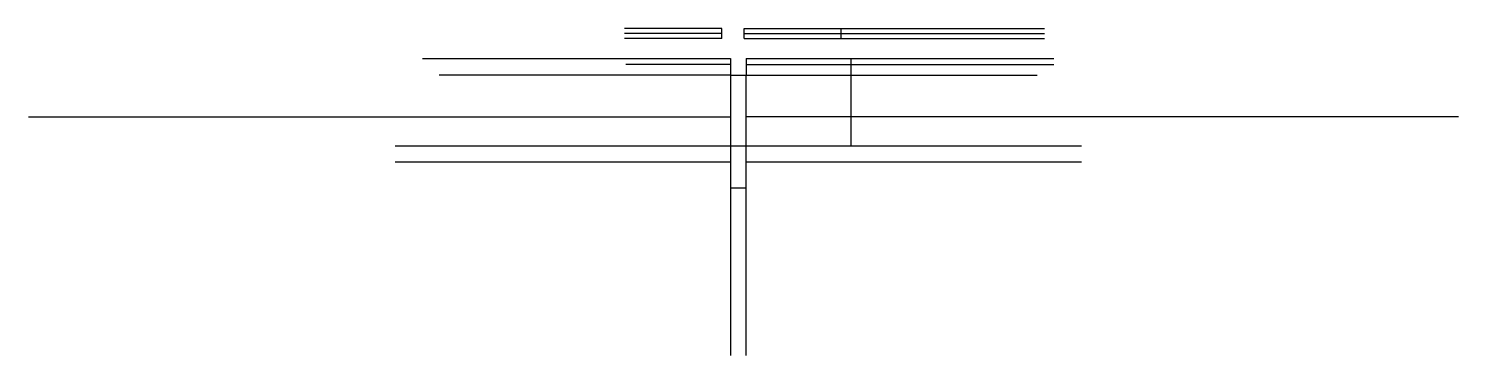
# Model space of a CAD drawing. Header units: metres. Extents: x 3627 to 5344, y 3266 to 3658.
import ezdxf

# ---------------------------------------------------------------- set-up
doc = ezdxf.new("R2010")
doc.units = ezdxf.units.M
for name, color, linetype in [('3', 7, 'Continuous'), ('7', 7, 'Continuous'), ('Painéis', 7, 'Continuous'), ('SARR_2.2x7', 7, 'Continuous')]:
    doc.layers.add(name, color=color, linetype=linetype)

msp = doc.modelspace()

# ---------------------------------------------------------------- linework, layer by layer
at = {"layer": '3', "color": 7, "lineweight": 25}
for p, q in [((4469.7, 3601.9), (4120.2, 3601.9)), ((4488.7, 3601.9), (4838.2, 3601.9))]:
    msp.add_line(p, q, dxfattribs=at)
for points in [[(4469.7, 3601.9), (4469.7, 3516.9)], [(4469.7, 3601.9), (4488.7, 3601.9)], [(4488.7, 3516.9), (4488.7, 3601.9)], [(4469.7, 3516.9), (4067.2, 3516.9)], [(4891.2, 3516.9), (4488.7, 3516.9)], [(4067.2, 3497.9), (4469.7, 3497.9)], [(4488.7, 3497.9), (4891.2, 3497.9)], [(4469.7, 3466.9), (4469.7, 3265.9)], [(4488.7, 3265.9), (4488.7, 3466.9)]]:
    msp.add_lwpolyline(points, dxfattribs=at)
at = {"layer": '7', "color": 7, "lineweight": 25}
msp.add_lwpolyline([(4469.7, 3466.9), (4488.7, 3466.9), (4488.7, 3516.9), (4469.7, 3516.9), (4469.7, 3466.9)], dxfattribs=at)
at = {"layer": 'Painéis', "color": 7, "lineweight": 25}
for p, q in [((4459.3, 3657.9), (4342.8, 3657.9)), ((4459.3, 3645.9), (4459.3, 3657.9)), ((4486.4, 3657.9), (4602.9, 3657.9)), ((4486.4, 3645.9), (4486.4, 3657.9)), ((4602.9, 3657.9), (4846.9, 3657.9)), ((4602.9, 3645.9), (4602.9, 3657.9)), ((4602.9, 3645.9), (4602.9, 3657.9)), ((4459.3, 3645.9), (4342.8, 3645.9)), ((4486.4, 3645.9), (4602.9, 3645.9)), ((4602.9, 3645.9), (4846.9, 3645.9)), ((4100.2, 3621.9), (4469.7, 3621.9)), ((4469.7, 3621.9), (4469.7, 3601.9)), ((4488.7, 3621.9), (4488.7, 3601.9)), ((4488.7, 3621.9), (4858.2, 3621.9)), ((4614.2, 3621.9), (4614.2, 3516.9)), ((3627.2, 3551.9), (4469.7, 3551.9)), ((5343.7, 3551.9), (4488.7, 3551.9))]:
    msp.add_line(p, q, dxfattribs=at)
at = {"layer": 'SARR_2.2x7', "color": 7, "lineweight": 25}
for p, q in [((4459.3, 3651.9), (4342.8, 3651.9)), ((4486.4, 3651.9), (4602.9, 3651.9)), ((4602.9, 3651.9), (4846.9, 3651.9)), ((4469.7, 3614.9), (4344.2, 3614.9)), ((4488.7, 3614.9), (4614.2, 3614.9)), ((4614.2, 3614.9), (4858.2, 3614.9))]:
    msp.add_line(p, q, dxfattribs=at)

doc.saveas('drawing.dxf')
